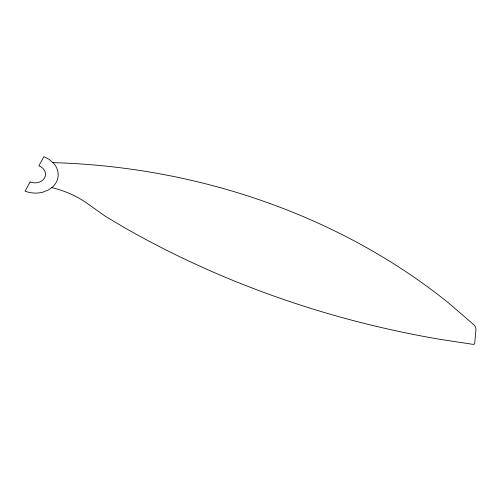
<?xml version="1.0" encoding="UTF-8"?>
<svg xmlns="http://www.w3.org/2000/svg" width="501" height="501" viewBox="0 0 501 501"><rect width="100%" height="100%" fill="white"/><g stroke="black" fill="none" stroke-linecap="round" stroke-linejoin="round"><path stroke-width="0.75" d="M52.937 162.656A565.46 455.722 6.1 0 1 448.451 302.854L473.432 324.379A8.868 7.146 6.1 0 1 475.756 327.923L475.95 329.915L474.654 343.792A1.816 1.465 6.1 0 1 472.913 344.337L440.974 339.49A813.787 655.853 6.1 0 1 124.524 227.692L105.348 216.269L86.823 203.149A88.063 70.973 6.1 0 0 51.634 187.581M30.079 181.957L25.05 191.157A23.766 19.157 6.1 0 0 43.199 192.071L48.616 189.835L53.062 186.516A23.766 19.157 6.1 0 0 53.526 163.169L49.217 159.412L43.906 156.638L38.884 165.837A11.097 8.943 6.1 0 1 44.639 177.836A11.097 8.943 6.1 0 1 30.079 181.957"/></g></svg>
